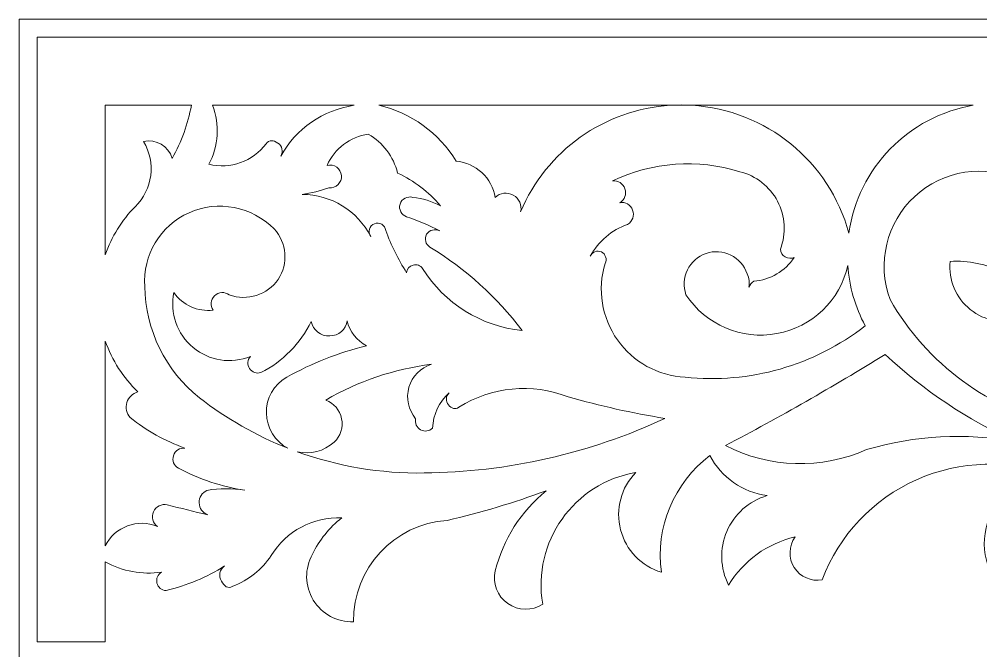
# Model space of a CAD drawing. Header units: millimetres. Extents: x 4332 to 4576, y 671 to 926.
# Drawn here: x 4332.3 to 4385.6, y 757.6 to 792.6 of the extents above; entities that cross this region are included whole.
import ezdxf

# ---------------------------------------------------------------- set-up
doc = ezdxf.new("R2010")
doc.units = ezdxf.units.MM
doc.header["$MEASUREMENT"] = 0
doc.layers.add('SITARA ALL', color=18, linetype='Continuous', true_color=0x000000)

msp = doc.modelspace()

# ---------------------------------------------------------------- linework, layer by layer
at = {"layer": 'SITARA ALL', "lineweight": 9}
for points, knots in [([(4332.336, 792.562), (4332.336, 792.562), (4576.336, 792.562), (4576.336, 792.562), (4576.336, 792.562), (4576.336, 670.562), (4576.336, 670.562), (4576.336, 670.562), (4332.336, 670.562), (4332.336, 670.562), (4332.336, 670.562), (4332.336, 792.562), (4332.336, 792.562)], [0, 0, 0, 0, 0.25, 0.25, 0.25, 0.5, 0.5, 0.5, 0.75, 0.75, 0.75, 1, 1, 1, 1]), ([(4533.336, 791.562), (4533.336, 791.562), (4463.62, 791.562), (4463.62, 791.562), (4463.62, 791.562), (4433.336, 791.562), (4433.336, 791.562), (4433.336, 791.562), (4403.052, 791.562), (4403.052, 791.562), (4403.052, 791.562), (4333.336, 791.562), (4333.336, 791.562), (4333.336, 791.562), (4333.336, 758.071), (4333.336, 758.071), (4333.336, 758.071), (4337.106, 758.071), (4337.106, 758.071), (4337.106, 758.071), (4337.106, 762.498), (4337.106, 762.498), (4338.054, 761.968), (4339.151, 761.768), (4340.225, 761.931), (4340.014, 761.806), (4339.911, 761.558), (4339.971, 761.321), (4340.031, 761.084), (4340.233, 760.915), (4340.477, 760.906), (4341.625, 761.181), (4342.721, 761.642), (4343.721, 762.27), (4343.443, 762.084), (4343.364, 761.711), (4343.542, 761.429), (4343.72, 761.146), (4343.881, 760.98), (4344.169, 761.149), (4345.042, 761.478), (4345.789, 762.073), (4346.307, 762.85), (4347.129, 764.206), (4348.628, 765.006), (4350.213, 764.936), (4349.526, 764.397), (4348.971, 763.708), (4348.591, 762.921), (4348.144, 762.128), (4348.162, 761.156), (4348.637, 760.38), (4349.112, 759.603), (4349.96, 759.144), (4350.869, 759.181), (4350.831, 762.129), (4353.11, 764.593), (4356.051, 764.792), (4357.915, 765.22), (4359.748, 765.77), (4361.539, 766.438), (4360.15, 765.299), (4359.163, 763.746), (4358.723, 762.005), (4358.558, 761.314), (4358.833, 760.593), (4359.416, 760.187), (4359.999, 759.781), (4360.759, 759.765), (4361.351, 760.158), (4360.763, 763.593), (4363.076, 766.856), (4366.51, 767.449), (4365.695, 766.612), (4365.376, 765.41), (4365.669, 764.278), (4365.962, 763.147), (4366.813, 762.254), (4367.932, 761.918), (4367.587, 764.4), (4368.617, 766.876), (4370.62, 768.382), (4371.255, 767.175), (4372.434, 766.351), (4373.786, 766.169), (4372.786, 765.872), (4371.969, 765.145), (4371.558, 764.186), (4371.148, 763.226), (4371.182, 762.14), (4371.657, 761.211), (4372.477, 762.558), (4373.805, 763.52), (4375.34, 763.88), (4374.982, 763.376), (4374.965, 762.705), (4375.297, 762.184), (4375.629, 761.662), (4376.232, 761.392), (4376.84, 761.503), (4377.777, 763.976), (4379.662, 765.973), (4382.077, 767.05), (4384.492, 768.126), (4387.249, 768.189), (4389.714, 767.232), (4388.042, 767.322), (4386.52, 766.272), (4386.011, 764.677), (4385.502, 763.081), (4386.079, 761.38), (4387.494, 760.486), (4388.232, 763.846), (4391.344, 766.145), (4394.774, 765.87), (4395.929, 765.95), (4397.084, 765.706), (4398.107, 765.164), (4395.314, 764.775), (4392.814, 763.235), (4391.213, 760.914), (4392.003, 760.245), (4393.031, 759.925), (4394.062, 760.026), (4395.092, 760.128), (4396.034, 760.639), (4396.678, 761.45), (4396.699, 761.251), (4396.813, 761.074), (4396.987, 760.974), (4397.16, 760.873), (4397.369, 760.862), (4397.552, 760.944), (4399.814, 762.949), (4402.601, 764.268), (4405.586, 764.746), (4404.288, 764.487), (4403.095, 763.853), (4402.155, 762.922), (4401.705, 762.445), (4401.576, 761.75), (4401.824, 761.143), (4402.072, 760.537), (4402.641, 760.132), (4403.296, 760.107), (4403.519, 761.401), (4404.477, 762.448), (4405.745, 762.788), (4407.515, 763.63), (4409.456, 764.055), (4411.416, 764.028), (4410.558, 763.578), (4410.041, 762.669), (4410.093, 761.702), (4410.144, 760.734), (4410.741, 759.891), (4411.642, 759.535), (4411.571, 761.376), (4412.864, 762.992), (4414.675, 763.332), (4416.246, 763.871), (4417.913, 764.075), (4419.568, 763.93), (4420.76, 763.829), (4421.96, 763.934), (4423.116, 764.238), (4421.307, 762.028), (4418.448, 760.958), (4415.631, 761.435), (4415.444, 761.435), (4415.268, 761.342), (4415.164, 761.186), (4415.06, 761.03), (4415.041, 760.834), (4415.113, 760.662), (4415.308, 760.339), (4415.615, 760.099), (4415.976, 759.988), (4417.81, 759.48), (4419.764, 759.65), (4421.483, 760.468), (4421.35, 760.319), (4421.329, 760.101), (4421.433, 759.93), (4421.537, 759.759), (4421.734, 759.675), (4421.928, 759.725), (4423.146, 760.297), (4424.256, 761.075), (4425.208, 762.026), (4425.068, 761.501), (4425.182, 760.941), (4425.516, 760.511), (4426.878, 761.529), (4427.851, 762.981), (4428.273, 764.629), (4428.117, 763.373), (4428.37, 762.101), (4428.995, 761.001), (4429.463, 761.572), (4429.64, 762.327), (4429.472, 763.045), (4429.36, 764.507), (4429.758, 765.963), (4430.596, 767.166), (4431.229, 768.109), (4431.761, 769.116), (4432.183, 770.17), (4432.444, 769.149), (4432.17, 768.063), (4431.455, 767.288), (4430.87, 766.568), (4430.712, 765.593), (4431.041, 764.726), (4430.745, 764.564), (4430.59, 764.228), (4430.659, 763.898), (4430.729, 763.569), (4430.995, 763.324), (4431.331, 763.295), (4431.052, 763.138), (4430.911, 762.814), (4430.986, 762.502), (4431.061, 762.191), (4431.323, 761.967), (4431.643, 761.954), (4431.406, 761.834), (4431.234, 761.613), (4431.176, 761.353), (4431.117, 761.093), (4431.177, 760.822), (4431.339, 760.611), (4431.502, 760.4), (4431.751, 760.273), (4432.017, 760.264), (4432.283, 760.255), (4432.539, 760.364), (4432.716, 760.563), (4432.506, 759.68), (4432.736, 758.752), (4433.336, 758.071), (4433.935, 758.752), (4434.167, 759.68), (4433.956, 760.563), (4434.134, 760.364), (4434.39, 760.254), (4434.657, 760.264), (4434.923, 760.274), (4435.17, 760.4), (4435.333, 760.611), (4435.495, 760.822), (4435.555, 761.095), (4435.496, 761.355), (4435.437, 761.615), (4435.267, 761.834), (4435.029, 761.954), (4435.349, 761.972), (4435.619, 762.2), (4435.689, 762.513), (4435.759, 762.826), (4435.623, 763.142), (4435.341, 763.295), (4435.676, 763.329), (4435.95, 763.578), (4436.015, 763.909), (4436.079, 764.239), (4435.929, 764.568), (4435.631, 764.726), (4435.96, 765.593), (4435.802, 766.569), (4435.217, 767.288), (4434.502, 768.063), (4434.228, 769.148), (4434.489, 770.17), (4434.911, 769.116), (4435.443, 768.109), (4436.076, 767.166), (4436.914, 765.963), (4437.311, 764.507), (4437.2, 763.045), (4437.032, 762.327), (4437.209, 761.572), (4437.677, 761.001), (4438.302, 762.102), (4438.555, 763.373), (4438.399, 764.629), (4438.821, 762.981), (4439.794, 761.529), (4441.156, 760.511), (4441.49, 760.941), (4441.604, 761.501), (4441.464, 762.026), (4442.416, 761.075), (4443.526, 760.297), (4444.744, 759.725), (4444.938, 759.678), (4445.141, 759.763), (4445.242, 759.935), (4445.344, 760.107), (4445.325, 760.321), (4445.189, 760.468), (4446.908, 759.651), (4448.862, 759.48), (4450.696, 759.988), (4451.057, 760.099), (4451.364, 760.339), (4451.559, 760.662), (4451.631, 760.835), (4451.611, 761.032), (4451.507, 761.188), (4451.402, 761.343), (4451.228, 761.436), (4451.041, 761.435), (4448.225, 760.956), (4445.366, 762.028), (4443.556, 764.238), (4444.712, 763.934), (4445.912, 763.829), (4447.104, 763.93), (4448.759, 764.075), (4450.426, 763.871), (4451.997, 763.332), (4453.808, 762.994), (4455.099, 761.376), (4455.03, 759.535), (4455.929, 759.896), (4456.534, 760.749), (4456.58, 761.716), (4456.626, 762.684), (4456.117, 763.583), (4455.256, 764.028), (4457.216, 764.055), (4459.157, 763.63), (4460.927, 762.788), (4462.196, 762.449), (4463.152, 761.401), (4463.376, 760.107), (4464.031, 760.136), (4464.608, 760.545), (4464.852, 761.153), (4465.096, 761.761), (4464.97, 762.448), (4464.517, 762.922), (4463.577, 763.853), (4462.384, 764.487), (4461.086, 764.746), (4464.071, 764.268), (4466.858, 762.949), (4469.12, 760.944), (4469.303, 760.862), (4469.514, 760.874), (4469.687, 760.974), (4469.86, 761.075), (4469.974, 761.251), (4469.994, 761.45), (4470.639, 760.64), (4471.585, 760.126), (4472.616, 760.026), (4473.646, 759.925), (4474.67, 760.244), (4475.459, 760.914), (4473.857, 763.235), (4471.358, 764.776), (4468.565, 765.164), (4469.588, 765.706), (4470.744, 765.95), (4471.899, 765.87), (4475.328, 766.149), (4478.437, 763.845), (4479.178, 760.486), (4480.577, 761.406), (4481.178, 763.155), (4480.64, 764.741), (4480.102, 766.326), (4478.628, 767.353), (4476.958, 767.232), (4479.422, 768.192), (4482.167, 768.129), (4484.583, 767.055), (4487, 765.981), (4488.892, 763.975), (4489.832, 761.503), (4490.44, 761.397), (4491.053, 761.67), (4491.381, 762.194), (4491.709, 762.718), (4491.694, 763.379), (4491.332, 763.88), (4492.867, 763.52), (4494.194, 762.558), (4495.015, 761.211), (4495.488, 762.141), (4495.524, 763.233), (4495.111, 764.192), (4494.699, 765.15), (4493.887, 765.874), (4492.886, 766.169), (4494.238, 766.351), (4495.417, 767.175), (4496.052, 768.382), (4498.055, 766.877), (4499.084, 764.4), (4498.74, 761.918), (4499.858, 762.258), (4500.717, 763.157), (4501.006, 764.29), (4501.295, 765.422), (4500.98, 766.615), (4500.163, 767.449), (4503.597, 766.861), (4505.905, 763.594), (4505.321, 760.158), (4505.916, 759.769), (4506.688, 759.784), (4507.267, 760.195), (4507.847, 760.606), (4508.119, 761.315), (4507.95, 762.005), (4507.508, 763.746), (4506.522, 765.299), (4505.133, 766.438), (4506.924, 765.77), (4508.757, 765.22), (4510.621, 764.792), (4513.562, 764.596), (4515.838, 762.129), (4515.803, 759.181), (4516.712, 759.148), (4517.569, 759.61), (4518.04, 760.388), (4518.512, 761.167), (4518.531, 762.13), (4518.081, 762.921), (4517.701, 763.708), (4517.146, 764.397), (4516.459, 764.936), (4518.044, 765.007), (4519.542, 764.206), (4520.366, 762.85), (4520.883, 762.073), (4521.63, 761.478), (4522.503, 761.149), (4522.832, 761.093), (4523.147, 761.308), (4523.213, 761.635), (4523.279, 761.962), (4523.277, 762.194), (4522.951, 762.27), (4523.951, 761.642), (4525.047, 761.181), (4526.195, 760.906), (4526.439, 760.918), (4526.646, 761.091), (4526.703, 761.329), (4526.759, 761.567), (4526.659, 761.809), (4526.447, 761.931), (4527.521, 761.768), (4528.618, 761.967), (4529.566, 762.498), (4529.566, 762.498), (4529.566, 758.071), (4529.566, 758.071), (4529.566, 758.071), (4533.336, 758.071), (4533.336, 758.071), (4533.336, 758.071), (4533.336, 791.562), (4533.336, 791.562)], [0, 0, 0, 0, 0.00641, 0.00641, 0.00641, 0.012821, 0.012821, 0.012821, 0.019231, 0.019231, 0.019231, 0.025641, 0.025641, 0.025641, 0.032051, 0.032051, 0.032051, 0.038462, 0.038462, 0.038462, 0.044872, 0.044872, 0.044872, 0.051282, 0.051282, 0.051282, 0.057692, 0.057692, 0.057692, 0.064103, 0.064103, 0.064103, 0.070513, 0.070513, 0.070513, 0.076923, 0.076923, 0.076923, 0.083333, 0.083333, 0.083333, 0.089744, 0.089744, 0.089744, 0.096154, 0.096154, 0.096154, 0.102564, 0.102564, 0.102564, 0.108974, 0.108974, 0.108974, 0.115385, 0.115385, 0.115385, 0.121795, 0.121795, 0.121795, 0.128205, 0.128205, 0.128205, 0.134615, 0.134615, 0.134615, 0.141026, 0.141026, 0.141026, 0.147436, 0.147436, 0.147436, 0.153846, 0.153846, 0.153846, 0.160256, 0.160256, 0.160256, 0.166667, 0.166667, 0.166667, 0.173077, 0.173077, 0.173077, 0.179487, 0.179487, 0.179487, 0.185897, 0.185897, 0.185897, 0.192308, 0.192308, 0.192308, 0.198718, 0.198718, 0.198718, 0.205128, 0.205128, 0.205128, 0.211538, 0.211538, 0.211538, 0.217949, 0.217949, 0.217949, 0.224359, 0.224359, 0.224359, 0.230769, 0.230769, 0.230769, 0.237179, 0.237179, 0.237179, 0.24359, 0.24359, 0.24359, 0.25, 0.25, 0.25, 0.25641, 0.25641, 0.25641, 0.262821, 0.262821, 0.262821, 0.269231, 0.269231, 0.269231, 0.275641, 0.275641, 0.275641, 0.282051, 0.282051, 0.282051, 0.288462, 0.288462, 0.288462, 0.294872, 0.294872, 0.294872, 0.301282, 0.301282, 0.301282, 0.307692, 0.307692, 0.307692, 0.314103, 0.314103, 0.314103, 0.320513, 0.320513, 0.320513, 0.326923, 0.326923, 0.326923, 0.333333, 0.333333, 0.333333, 0.339744, 0.339744, 0.339744, 0.346154, 0.346154, 0.346154, 0.352564, 0.352564, 0.352564, 0.358974, 0.358974, 0.358974, 0.365385, 0.365385, 0.365385, 0.371795, 0.371795, 0.371795, 0.378205, 0.378205, 0.378205, 0.384615, 0.384615, 0.384615, 0.391026, 0.391026, 0.391026, 0.397436, 0.397436, 0.397436, 0.403846, 0.403846, 0.403846, 0.410256, 0.410256, 0.410256, 0.416667, 0.416667, 0.416667, 0.423077, 0.423077, 0.423077, 0.429487, 0.429487, 0.429487, 0.435897, 0.435897, 0.435897, 0.442308, 0.442308, 0.442308, 0.448718, 0.448718, 0.448718, 0.455128, 0.455128, 0.455128, 0.461538, 0.461538, 0.461538, 0.467949, 0.467949, 0.467949, 0.474359, 0.474359, 0.474359, 0.480769, 0.480769, 0.480769, 0.487179, 0.487179, 0.487179, 0.49359, 0.49359, 0.49359, 0.5, 0.5, 0.5, 0.50641, 0.50641, 0.50641, 0.512821, 0.512821, 0.512821, 0.519231, 0.519231, 0.519231, 0.525641, 0.525641, 0.525641, 0.532051, 0.532051, 0.532051, 0.538462, 0.538462, 0.538462, 0.544872, 0.544872, 0.544872, 0.551282, 0.551282, 0.551282, 0.557692, 0.557692, 0.557692, 0.564103, 0.564103, 0.564103, 0.570513, 0.570513, 0.570513, 0.576923, 0.576923, 0.576923, 0.583333, 0.583333, 0.583333, 0.589744, 0.589744, 0.589744, 0.596154, 0.596154, 0.596154, 0.602564, 0.602564, 0.602564, 0.608974, 0.608974, 0.608974, 0.615385, 0.615385, 0.615385, 0.621795, 0.621795, 0.621795, 0.628205, 0.628205, 0.628205, 0.634615, 0.634615, 0.634615, 0.641026, 0.641026, 0.641026, 0.647436, 0.647436, 0.647436, 0.653846, 0.653846, 0.653846, 0.660256, 0.660256, 0.660256, 0.666667, 0.666667, 0.666667, 0.673077, 0.673077, 0.673077, 0.679487, 0.679487, 0.679487, 0.685897, 0.685897, 0.685897, 0.692308, 0.692308, 0.692308, 0.698718, 0.698718, 0.698718, 0.705128, 0.705128, 0.705128, 0.711538, 0.711538, 0.711538, 0.717949, 0.717949, 0.717949, 0.724359, 0.724359, 0.724359, 0.730769, 0.730769, 0.730769, 0.737179, 0.737179, 0.737179, 0.74359, 0.74359, 0.74359, 0.75, 0.75, 0.75, 0.75641, 0.75641, 0.75641, 0.762821, 0.762821, 0.762821, 0.769231, 0.769231, 0.769231, 0.775641, 0.775641, 0.775641, 0.782051, 0.782051, 0.782051, 0.788462, 0.788462, 0.788462, 0.794872, 0.794872, 0.794872, 0.801282, 0.801282, 0.801282, 0.807692, 0.807692, 0.807692, 0.814103, 0.814103, 0.814103, 0.820513, 0.820513, 0.820513, 0.826923, 0.826923, 0.826923, 0.833333, 0.833333, 0.833333, 0.839744, 0.839744, 0.839744, 0.846154, 0.846154, 0.846154, 0.852564, 0.852564, 0.852564, 0.858974, 0.858974, 0.858974, 0.865385, 0.865385, 0.865385, 0.871795, 0.871795, 0.871795, 0.878205, 0.878205, 0.878205, 0.884615, 0.884615, 0.884615, 0.891026, 0.891026, 0.891026, 0.897436, 0.897436, 0.897436, 0.903846, 0.903846, 0.903846, 0.910256, 0.910256, 0.910256, 0.916667, 0.916667, 0.916667, 0.923077, 0.923077, 0.923077, 0.929487, 0.929487, 0.929487, 0.935897, 0.935897, 0.935897, 0.942308, 0.942308, 0.942308, 0.948718, 0.948718, 0.948718, 0.955128, 0.955128, 0.955128, 0.961538, 0.961538, 0.961538, 0.967949, 0.967949, 0.967949, 0.974359, 0.974359, 0.974359, 0.980769, 0.980769, 0.980769, 0.987179, 0.987179, 0.987179, 0.99359, 0.99359, 0.99359, 1, 1, 1, 1]), ([(4341.876, 787.792), (4341.693, 786.759), (4341.334, 785.765), (4340.814, 784.853), (4340.613, 785.535), (4339.918, 785.943), (4339.225, 785.782), (4339.929, 784.62), (4339.736, 783.124), (4338.762, 782.176), (4338.022, 781.421), (4337.457, 780.513), (4337.106, 779.515), (4337.106, 779.515), (4337.106, 787.792), (4337.106, 787.792), (4337.106, 787.792), (4341.876, 787.792), (4341.876, 787.792)], [0, 0, 0, 0, 0.166667, 0.166667, 0.166667, 0.333333, 0.333333, 0.333333, 0.5, 0.5, 0.5, 0.666667, 0.666667, 0.666667, 0.833333, 0.833333, 0.833333, 1, 1, 1, 1]), ([(4350.893, 787.792), (4349.176, 787.536), (4347.677, 786.496), (4346.837, 784.977), (4346.984, 785.225), (4346.912, 785.544), (4346.672, 785.704), (4346.433, 785.864), (4346.19, 785.894), (4346.018, 785.664), (4345.284, 784.687), (4344.038, 784.239), (4342.85, 784.523), (4343.393, 785.532), (4343.464, 786.727), (4343.042, 787.792), (4343.042, 787.792), (4350.893, 787.792), (4350.893, 787.792)], [0, 0, 0, 0, 0.166667, 0.166667, 0.166667, 0.333333, 0.333333, 0.333333, 0.5, 0.5, 0.5, 0.666667, 0.666667, 0.666667, 0.833333, 0.833333, 0.833333, 1, 1, 1, 1]), ([(4385.221, 787.792), (4381.627, 787.18), (4378.84, 784.322), (4378.325, 780.713), (4377.234, 784.695), (4373.737, 787.541), (4369.616, 787.792), (4369.616, 787.792), (4368.433, 787.792), (4368.433, 787.792), (4364.765, 787.566), (4361.546, 785.279), (4360.129, 781.887), (4360.216, 782.253), (4360.049, 782.633), (4359.72, 782.816), (4359.392, 782.999), (4358.991, 782.951), (4358.725, 782.684), (4358.542, 783.773), (4357.649, 784.6), (4356.55, 784.698), (4355.601, 786.269), (4354.053, 787.387), (4352.262, 787.792), (4352.262, 787.792), (4368.433, 787.792), (4368.433, 787.792), (4368.827, 787.817), (4369.222, 787.817), (4369.616, 787.792), (4369.616, 787.792), (4385.221, 787.792), (4385.221, 787.792)], [0, 0, 0, 0, 0.090909, 0.090909, 0.090909, 0.181818, 0.181818, 0.181818, 0.272727, 0.272727, 0.272727, 0.363636, 0.363636, 0.363636, 0.454545, 0.454545, 0.454545, 0.545455, 0.545455, 0.545455, 0.636364, 0.636364, 0.636364, 0.727273, 0.727273, 0.727273, 0.818182, 0.818182, 0.818182, 0.909091, 0.909091, 0.909091, 1, 1, 1, 1]), ([(4360.21, 775.316), (4358.812, 777.162), (4357.08, 778.729), (4355.103, 779.936), (4354.859, 780.083), (4354.777, 780.398), (4354.919, 780.645), (4355.06, 780.892), (4355.392, 780.97), (4355.641, 780.833), (4355.055, 781.148), (4354.442, 781.411), (4353.809, 781.618), (4353.516, 781.714), (4353.354, 782.027), (4353.444, 782.321), (4353.535, 782.616), (4353.863, 782.778), (4354.159, 782.693), (4354.692, 782.632), (4355.21, 782.476), (4355.688, 782.232), (4355.03, 782.993), (4354.221, 783.609), (4353.312, 784.042), (4353.079, 784.948), (4352.494, 785.722), (4351.686, 786.192), (4350.675, 786.054), (4349.81, 785.398), (4349.406, 784.461), (4349.587, 784.51), (4349.78, 784.476), (4349.932, 784.368), (4350.085, 784.26), (4350.182, 784.088), (4350.196, 783.902), (4350.211, 783.716), (4350.141, 783.533), (4350.007, 783.403), (4349.873, 783.272), (4349.687, 783.209), (4349.501, 783.228), (4349.023, 783.051), (4348.526, 782.927), (4348.02, 782.858), (4349.621, 782.848), (4351.086, 781.95), (4351.821, 780.529), (4351.737, 780.644), (4351.71, 780.792), (4351.749, 780.929), (4351.788, 781.067), (4351.89, 781.179), (4352.022, 781.232), (4352.155, 781.285), (4352.305, 781.274), (4352.428, 781.202), (4352.552, 781.129), (4352.635, 781.003), (4352.653, 780.861), (4352.951, 780.041), (4353.338, 779.255), (4353.807, 778.519), (4353.828, 778.722), (4353.972, 778.89), (4354.169, 778.943), (4354.366, 778.995), (4354.577, 778.916), (4354.696, 778.751), (4355.902, 776.812), (4357.938, 775.544), (4360.21, 775.316)], [0, 0, 0, 0, 0.041667, 0.041667, 0.041667, 0.083333, 0.083333, 0.083333, 0.125, 0.125, 0.125, 0.166667, 0.166667, 0.166667, 0.208333, 0.208333, 0.208333, 0.25, 0.25, 0.25, 0.291667, 0.291667, 0.291667, 0.333333, 0.333333, 0.333333, 0.375, 0.375, 0.375, 0.416667, 0.416667, 0.416667, 0.458333, 0.458333, 0.458333, 0.5, 0.5, 0.5, 0.541667, 0.541667, 0.541667, 0.583333, 0.583333, 0.583333, 0.625, 0.625, 0.625, 0.666667, 0.666667, 0.666667, 0.708333, 0.708333, 0.708333, 0.75, 0.75, 0.75, 0.791667, 0.791667, 0.791667, 0.833333, 0.833333, 0.833333, 0.875, 0.875, 0.875, 0.916667, 0.916667, 0.916667, 0.958333, 0.958333, 0.958333, 1, 1, 1, 1]), ([(4379.227, 775.576), (4376.399, 773.368), (4372.819, 772.347), (4369.251, 772.73), (4367.747, 772.802), (4366.36, 773.564), (4365.492, 774.794), (4364.623, 776.024), (4364.373, 777.596), (4364.809, 779.037), (4364.868, 779.147), (4364.88, 779.276), (4364.842, 779.395), (4364.804, 779.514), (4364.719, 779.612), (4364.606, 779.666), (4364.494, 779.721), (4364.364, 779.726), (4364.247, 779.682), (4364.13, 779.638), (4364.037, 779.549), (4363.988, 779.434), (4364.438, 780.256), (4365.175, 780.884), (4366.059, 781.198), (4366.332, 781.358), (4366.449, 781.693), (4366.336, 781.989), (4366.223, 782.285), (4365.939, 782.461), (4365.628, 782.398), (4365.892, 782.557), (4366.008, 782.879), (4365.905, 783.17), (4365.803, 783.46), (4365.53, 783.642), (4365.224, 783.601), (4367.427, 784.659), (4369.95, 784.842), (4372.283, 784.114), (4373.181, 783.891), (4373.941, 783.294), (4374.37, 782.474), (4374.8, 781.655), (4374.856, 780.685), (4374.529, 779.82), (4374.541, 779.642), (4374.641, 779.481), (4374.794, 779.39), (4374.948, 779.299), (4375.135, 779.288), (4375.297, 779.363), (4374.787, 778.606), (4373.961, 778.12), (4373.051, 778.042), (4372.932, 777.958), (4372.836, 777.845), (4372.772, 777.714), (4372.832, 777.964), (4372.8, 778.227), (4372.683, 778.456), (4372.532, 778.909), (4372.206, 779.283), (4371.778, 779.495), (4371.35, 779.707), (4370.857, 779.74), (4370.405, 779.585), (4369.953, 779.431), (4369.582, 779.102), (4369.373, 778.672), (4369.165, 778.243), (4369.136, 777.749), (4369.294, 777.299), (4370.386, 775.63), (4372.372, 774.78), (4374.333, 775.142), (4376.294, 775.505), (4377.838, 776.974), (4378.262, 778.923), (4378.346, 777.752), (4378.674, 776.612), (4379.227, 775.576)], [0, 0, 0, 0, 0.037037, 0.037037, 0.037037, 0.074074, 0.074074, 0.074074, 0.111111, 0.111111, 0.111111, 0.148148, 0.148148, 0.148148, 0.185185, 0.185185, 0.185185, 0.222222, 0.222222, 0.222222, 0.259259, 0.259259, 0.259259, 0.296296, 0.296296, 0.296296, 0.333333, 0.333333, 0.333333, 0.37037, 0.37037, 0.37037, 0.407407, 0.407407, 0.407407, 0.444444, 0.444444, 0.444444, 0.481481, 0.481481, 0.481481, 0.518519, 0.518519, 0.518519, 0.555556, 0.555556, 0.555556, 0.592593, 0.592593, 0.592593, 0.62963, 0.62963, 0.62963, 0.666667, 0.666667, 0.666667, 0.703704, 0.703704, 0.703704, 0.740741, 0.740741, 0.740741, 0.777778, 0.777778, 0.777778, 0.814815, 0.814815, 0.814815, 0.851852, 0.851852, 0.851852, 0.888889, 0.888889, 0.888889, 0.925926, 0.925926, 0.925926, 0.962963, 0.962963, 0.962963, 1, 1, 1, 1]), ([(4391.608, 775.702), (4390.897, 776.018), (4390.074, 775.954), (4389.419, 775.533), (4388.765, 775.111), (4388.366, 774.395), (4388.359, 773.617), (4388.364, 772.217), (4389.016, 770.899), (4390.127, 770.047), (4386.105, 770.912), (4382.642, 773.455), (4380.61, 777.032), (4379.864, 779.036), (4380.401, 781.293), (4381.97, 782.747), (4383.539, 784.201), (4385.866, 784.547), (4387.808, 783.651), (4388.778, 783.312), (4389.365, 782.328), (4389.203, 781.314), (4389.041, 780.3), (4388.087, 779.548), (4387.06, 779.529), (4386.822, 779.513), (4386.624, 779.34), (4386.576, 779.106), (4386.529, 778.872), (4386.636, 778.639), (4386.849, 778.532), (4385.952, 778.997), (4384.944, 779.207), (4383.936, 779.14), (4383.833, 778.12), (4384.254, 777.118), (4385.055, 776.477), (4385.855, 775.837), (4386.916, 775.643), (4387.889, 775.967), (4387.666, 775.924), (4387.509, 775.725), (4387.518, 775.498), (4387.527, 775.272), (4387.677, 775.09), (4387.903, 775.065), (4389.145, 775.386), (4390.208, 776.188), (4390.857, 777.295), (4390.836, 777.058), (4391.005, 776.846), (4391.242, 776.813), (4391.478, 776.781), (4391.666, 776.838), (4391.709, 777.072), (4391.498, 776.646), (4391.462, 776.154), (4391.608, 775.702)], [0, 0, 0, 0, 0.052632, 0.052632, 0.052632, 0.105263, 0.105263, 0.105263, 0.157895, 0.157895, 0.157895, 0.210526, 0.210526, 0.210526, 0.263158, 0.263158, 0.263158, 0.315789, 0.315789, 0.315789, 0.368421, 0.368421, 0.368421, 0.421053, 0.421053, 0.421053, 0.473684, 0.473684, 0.473684, 0.526316, 0.526316, 0.526316, 0.578947, 0.578947, 0.578947, 0.631579, 0.631579, 0.631579, 0.684211, 0.684211, 0.684211, 0.736842, 0.736842, 0.736842, 0.789474, 0.789474, 0.789474, 0.842105, 0.842105, 0.842105, 0.894737, 0.894737, 0.894737, 0.947368, 0.947368, 0.947368, 1, 1, 1, 1]), ([(4351.586, 774.463), (4350.04, 774.092), (4348.554, 773.508), (4347.17, 772.727), (4346.455, 772.321), (4346.019, 771.557), (4346.035, 770.735), (4346.05, 769.914), (4346.505, 769.171), (4347.234, 768.792), (4345.471, 769.485), (4343.816, 770.429), (4342.321, 771.594), (4340.44, 773.088), (4339.329, 775.35), (4339.294, 777.751), (4339.177, 779.493), (4340.156, 781.124), (4341.748, 781.842), (4343.339, 782.559), (4345.236, 782.184), (4346.464, 780.942), (4347.172, 780.174), (4347.264, 779.021), (4346.685, 778.15), (4346.106, 777.28), (4344.962, 776.935), (4343.979, 777.29), (4343.731, 777.479), (4343.381, 777.455), (4343.161, 777.234), (4342.942, 777.013), (4342.896, 776.695), (4343.087, 776.448), (4342.236, 776.334), (4341.394, 776.712), (4340.913, 777.422), (4340.674, 776.288), (4341.082, 775.115), (4341.974, 774.374), (4342.865, 773.633), (4344.08, 773.441), (4345.152, 773.884), (4344.984, 773.697), (4344.963, 773.42), (4345.1, 773.21), (4345.237, 773), (4345.49, 772.905), (4345.728, 772.982), (4346.946, 773.596), (4347.925, 774.594), (4348.516, 775.823), (4348.615, 775.337), (4349.052, 774.994), (4349.547, 775.013), (4350.043, 775.031), (4350.447, 775.363), (4350.509, 775.855), (4350.661, 775.262), (4351.05, 774.759), (4351.586, 774.463)], [0, 0, 0, 0, 0.05, 0.05, 0.05, 0.1, 0.1, 0.1, 0.15, 0.15, 0.15, 0.2, 0.2, 0.2, 0.25, 0.25, 0.25, 0.3, 0.3, 0.3, 0.35, 0.35, 0.35, 0.4, 0.4, 0.4, 0.45, 0.45, 0.45, 0.5, 0.5, 0.5, 0.55, 0.55, 0.55, 0.6, 0.6, 0.6, 0.65, 0.65, 0.65, 0.7, 0.7, 0.7, 0.75, 0.75, 0.75, 0.8, 0.8, 0.8, 0.85, 0.85, 0.85, 0.9, 0.9, 0.9, 0.95, 0.95, 0.95, 1, 1, 1, 1]), ([(4342.744, 766.456), (4342.473, 766.334), (4342.302, 766.061), (4342.312, 765.764), (4342.322, 765.467), (4342.506, 765.208), (4342.785, 765.105), (4342.034, 765.281), (4341.286, 765.466), (4340.54, 765.66), (4340.226, 765.728), (4339.908, 765.564), (4339.78, 765.27), (4339.653, 764.975), (4339.734, 764.643), (4339.997, 764.46), (4338.897, 764.915), (4337.634, 764.443), (4337.106, 763.376), (4337.106, 763.376), (4337.106, 774.733), (4337.106, 774.733), (4337.481, 773.665), (4338.102, 772.701), (4338.918, 771.918), (4338.624, 771.841), (4338.39, 771.617), (4338.302, 771.325), (4338.214, 771.034), (4338.283, 770.72), (4338.487, 770.493), (4339.397, 769.762), (4340.423, 769.189), (4341.524, 768.8), (4341.237, 768.832), (4340.968, 768.655), (4340.884, 768.379), (4340.8, 768.103), (4340.907, 767.816), (4341.163, 767.683), (4342.317, 767.077), (4343.562, 766.664), (4344.849, 766.461), (4344.153, 766.583), (4343.44, 766.581), (4342.744, 766.456)], [0, 0, 0, 0, 0.066667, 0.066667, 0.066667, 0.133333, 0.133333, 0.133333, 0.2, 0.2, 0.2, 0.266667, 0.266667, 0.266667, 0.333333, 0.333333, 0.333333, 0.4, 0.4, 0.4, 0.466667, 0.466667, 0.466667, 0.533333, 0.533333, 0.533333, 0.6, 0.6, 0.6, 0.666667, 0.666667, 0.666667, 0.733333, 0.733333, 0.733333, 0.8, 0.8, 0.8, 0.866667, 0.866667, 0.866667, 0.933333, 0.933333, 0.933333, 1, 1, 1, 1]), ([(4387.542, 769.151), (4384.801, 769.657), (4381.981, 769.508), (4379.309, 768.717), (4376.802, 767.607), (4373.925, 767.688), (4371.484, 768.936), (4374.488, 770.519), (4377.438, 772.203), (4380.331, 773.983), (4382.466, 772.004), (4384.899, 770.373), (4387.542, 769.151)], [0, 0, 0, 0, 0.25, 0.25, 0.25, 0.5, 0.5, 0.5, 0.75, 0.75, 0.75, 1, 1, 1, 1]), ([(4368.124, 770.445), (4363.944, 768.497), (4359.394, 767.467), (4354.783, 767.422), (4352.382, 767.384), (4349.993, 767.784), (4347.736, 768.602), (4348.467, 768.423), (4349.238, 768.622), (4349.791, 769.132), (4350.145, 769.463), (4350.302, 769.954), (4350.205, 770.428), (4350.109, 770.903), (4349.778, 771.292), (4349.324, 771.459), (4351.125, 772.51), (4353.121, 773.185), (4355.19, 773.444), (4354.586, 773.256), (4354.117, 772.778), (4353.941, 772.171), (4353.764, 771.563), (4353.9, 770.912), (4354.309, 770.43), (4354.251, 770.185), (4354.364, 769.932), (4354.585, 769.812), (4354.806, 769.692), (4355.074, 769.728), (4355.248, 769.909), (4355.277, 770.656), (4355.609, 771.359), (4356.166, 771.857), (4355.979, 771.681), (4355.96, 771.39), (4356.124, 771.192), (4356.287, 770.994), (4356.502, 770.912), (4356.71, 771.063), (4358.519, 772.205), (4360.766, 772.42), (4362.759, 771.643), (4364.523, 771.14), (4366.314, 770.74), (4368.124, 770.445)], [0, 0, 0, 0, 0.066667, 0.066667, 0.066667, 0.133333, 0.133333, 0.133333, 0.2, 0.2, 0.2, 0.266667, 0.266667, 0.266667, 0.333333, 0.333333, 0.333333, 0.4, 0.4, 0.4, 0.466667, 0.466667, 0.466667, 0.533333, 0.533333, 0.533333, 0.6, 0.6, 0.6, 0.666667, 0.666667, 0.666667, 0.733333, 0.733333, 0.733333, 0.8, 0.8, 0.8, 0.866667, 0.866667, 0.866667, 0.933333, 0.933333, 0.933333, 1, 1, 1, 1])]:
    msp.add_open_spline(points, degree=3, knots=knots, dxfattribs=at)

doc.saveas('drawing.dxf')
